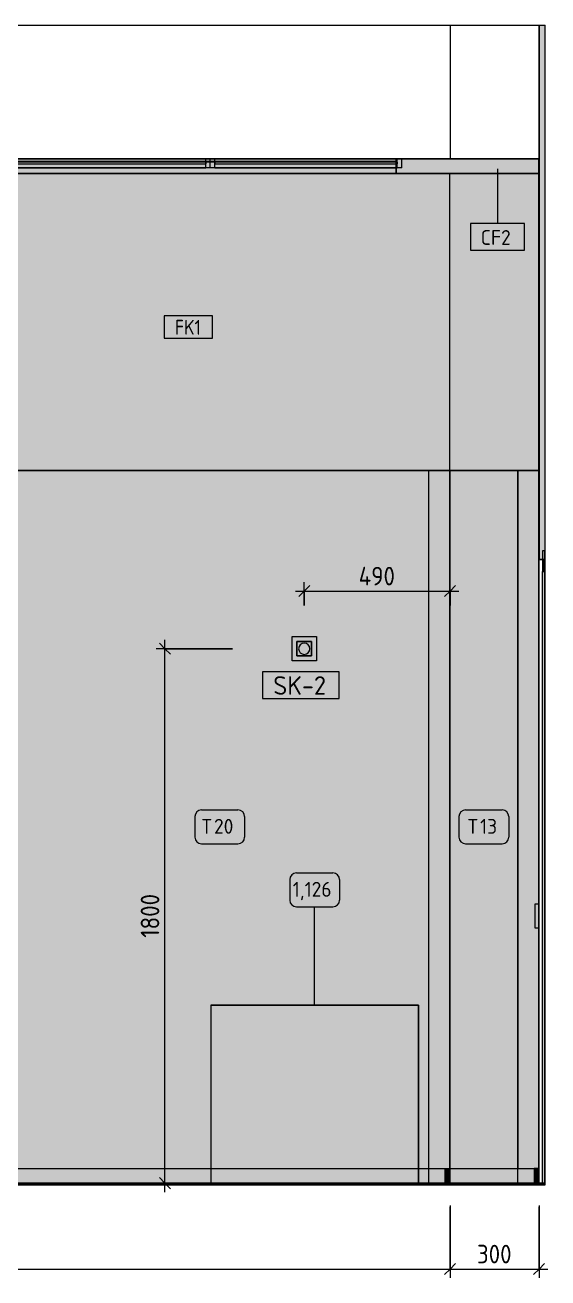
# Model space of a CAD drawing. Header units: millimetres. Extents: x 108302 to 166327, y -1987 to 21700.
# Drawn here: x 139816 to 141578, y 3881 to 8100 of the extents above; entities that cross this region are included whole.
import ezdxf

# ---------------------------------------------------------------- set-up
doc = ezdxf.new("R2010")
doc.units = ezdxf.units.MM
for name, color, linetype, lineweight in [('A-ANNO-DIMS', 7, 'Continuous', 9), ('A-ANNO-DIMS-25', 7, 'Continuous', 9), ('A-CLNG-IDEN', 7, 'Continuous', 9), ('A-DOOR-FRAM-1', 7, 'Continuous', 9), ('A-DOOR-FRAM-2', 7, 'Continuous', 18), ('A-FLOR', 7, 'Continuous', 9), ('A-GENM', 7, 'Continuous', 9), ('A-WALL', 7, 'Continuous', 9), ('A-WALL-IDEN', 7, 'Continuous', 9), ('A-WALL-PATT', 7, 'Continuous', 9), ('E-ELEC-EQPM', 7, 'Continuous', 9), ('E-ELEC-FIXT-IDEN', 7, 'Continuous', 9), ('I-FURN-IDEN', 7, 'Continuous', 9), ('I-WALL', 7, 'Continuous', 9), ('Электрические приборы', 7, 'Continuous', 9)]:
    doc.layers.add(name, color=color, linetype=linetype, lineweight=lineweight)
for name, color, linetype, lineweight, true_color in [('A-CLNG-1', 7, 'Continuous', 9, 0x787878), ('A-CLNG-FNSH-1', 251, 'Continuous', 30, 0x505050), ('A-CLNG-FNSH-2', 7, 'Continuous', 30, 0x3c3c3c), ('A-CLNG-FNSH-3', 7, 'Continuous', 30, 0x767676), ('A-CLNG-FNSH-4', 7, 'Continuous', 30, 0x5e5e5e), ('A-FLOR-1', 7, 'Continuous', 9, 0x787878), ('A-FLOR-FNSH-2', 7, 'Continuous', 30, 0x3c3c3c), ('A-FLOR-FNSH-3', 7, 'Continuous', 30, 0x757575), ('A-WALL-4', 7, 'Continuous', 30, 0x3c3c3c), ('A-WALL-FNSH-3', 7, 'Continuous', 30, 0x3c3c3c), ('I-FURN-13', 7, 'Continuous', 9, 0x9e9e9e), ('I-FURN-15', 7, 'Continuous', 9, 0xd1d1d1), ('I-FURN-18', 7, 'Continuous', 9, 0xdddddd), ('I-FURN-2', 7, 'Continuous', 9, 0xacacac), ('I-FURN-20', 7, 'Continuous', 9, 0x949494), ('I-FURN-21', 7, 'Continuous', 9, 0xbababa), ('I-FURN-22', 7, 'Continuous', 9, 0xc3c3c3), ('I-FURN-23', 7, 'Continuous', 9, 0x8d8d8d), ('I-FURN-27', 7, 'Continuous', 9, 0x858585), ('I-FURN-4', 7, 'Continuous', 9, 0xc0c0c0), ('I-WALL-1', 7, 'Continuous', 9, 0x787878), ('Розетки', 7, 'Continuous', 9, 0xff1e23)]:
    doc.layers.add(name, color=color, linetype=linetype, lineweight=lineweight, true_color=true_color)
doc.layers.add('I-FURN-3', color=7, linetype='Continuous', lineweight=9, true_color=0x7f7f7f, transparency=0.7)
doc.styles.add('GOST Common_1', font='GOST_Common.ttf', dxfattribs={"width": 0.9, "height": 50})
doc.styles.add('GOST Common_2', font='GOST_Common.ttf', dxfattribs={"height": 50})
doc.styles.add('GOST Common_3', font='GOST_Common.ttf', dxfattribs={"height": 62.5})
doc.styles.add('ISOCPEUR_1', font='isocpeur.ttf', dxfattribs={"width": 0.9, "height": 62.5})
doc.dimstyles.new('ISO-2_5_0_9К_БОЛЬШОЙ_1', dxfattribs={"dimscale": 304.8, "dimtxt": 62.248823, "dimasz": 0.123031, "dimexe": 0.098425, "dimexo": 0.246063, "dimgap": 0, "dimtad": 1, "dimdec": 0, "dimrnd": 10, "dimzin": 0, "dimdsep": 46, "dimtxsty": 'ISOCPEUR_1', "dimblk1": 'OBLIQUE', "dimblk2": 'OBLIQUE', "dimsah": 1, "dimcen": 0.09, "dimdle": 0.098425, "dimazin": 0, "dimtfac": 1, "dimtdec": 4, "dimtix": 1, "dimtmove": 0, "dimatfit": 3, "dimfxl": 1, "dimtvp": 1, "dimtolj": 1, "dimtzin": 0, "dimarcsym": 2})

# ---------------------------------------------------------------- blocks, each defined once
blk = doc.blocks.new('Шкаф параметрический - 1_126-26329240-Развертка 2_47-2')
at = {"layer": 'I-FURN-13'}
blk.add_line((-14726.3, 4200), (-14026.3, 4200), dxfattribs=at)
at = {"layer": 'I-FURN-2'}
for p, q in [((-14726.3, 4800), (-14026.3, 4800)), ((-14726.3, 4800), (-14026.3, 4800)), ((-14026.3, 4800), (-14726.3, 4800)), ((-14726.3, 4800), (-14726.3, 4200)), ((-14026.3, 4800), (-14026.3, 4200))]:
    blk.add_line(p, q, dxfattribs=at)
at = {"layer": 'I-FURN-4'}
for p, q in [((-14726.3, 4800), (-14026.3, 4800)), ((-14726.3, 4800), (-14726.3, 4200)), ((-14026.3, 4200), (-14026.3, 4800))]:
    blk.add_line(p, q, dxfattribs=at)
blk = doc.blocks.new('Плинтус - Плинтус темный _ст_школа_-32862310-Развертка 2_47-2')
at = {"layer": 'A-GENM'}
for p, q in [((-18564, 4250), (-18509, 4250)), ((-18509, 4250), (-17018.4, 4250)), ((-17018.4, 4250), (-17015.8, 4250)), ((-17015.8, 4250), (-16202.6, 4250)), ((-16202.6, 4250), (-16200, 4250)), ((-16200, 4250), (-15471, 4250)), ((-15471, 4250), (-15468.4, 4250)), ((-15468.4, 4250), (-15402.6, 4250)), ((-15402.6, 4250), (-14726.3, 4250)), ((-14726.3, 4250), (-14026.3, 4250)), ((-14026.3, 4250), (-13991, 4250)), ((-13991, 4250), (-13936, 4250)), ((-18509, 4200), (-18564, 4200)), ((-18497.9, 4200), (-18509, 4200)), ((-17018.4, 4200), (-18497.9, 4200)), ((-17015.8, 4200), (-17018.4, 4200)), ((-16202.6, 4200), (-17015.8, 4200)), ((-16200, 4200), (-16202.6, 4200)), ((-15471, 4200), (-16200, 4200)), ((-15468.4, 4200), (-15471, 4200)), ((-15402.6, 4200), (-15468.4, 4200)), ((-15380.9, 4200), (-15402.6, 4200)), ((-14726.3, 4200), (-15380.9, 4200)), ((-14026.3, 4200), (-14726.3, 4200)), ((-13991, 4200), (-14026.3, 4200)), ((-13936, 4200), (-13991, 4200))]:
    blk.add_line(p, q, dxfattribs=at)
blk = doc.blocks.new('Плинтус - Плинтус темный _ст_школа_-32862308-Развертка 2_47-2')
at = {"layer": 'A-GENM'}
blk.add_line((-13936, 4200), (-13936, 4250), dxfattribs=at)
blk = doc.blocks.new('Плинтус - Плинтус темный _ст_школа_-32862147-Развертка 2_47-2')
at = {"layer": 'A-GENM'}
for p, q in [((-13936, 4250), (-13636, 4250)), ((-13936, 4250), (-13936, 4200)), ((-13636, 4200), (-13936, 4200))]:
    blk.add_line(p, q, dxfattribs=at)
blk = doc.blocks.new('Плинтус - Плинтус темный _ст_школа_-32862311-Развертка 2_47-2')
at = {"layer": 'A-GENM'}
for p, q in [((-13621, 4250), (-13636, 4250)), ((-13636, 4250), (-13636, 4200)), ((-13621, 4250), (-13621, 4200)), ((-13621, 4200), (-13636, 4200))]:
    blk.add_line(p, q, dxfattribs=at)
blk = doc.blocks.new('Роз - p220-27369574-Развертка 2_47-2')
at = {"layer": 'Розетки'}
for p, q in [((-14435.8, 5975.5), (-14435.8, 6024.5)), ((-14435.8, 6024.5), (-14386.8, 6024.5)), ((-14386.8, 6024.5), (-14386.8, 5975.5)), ((-14386.8, 5975.5), (-14435.8, 5975.5))]:
    blk.add_line(p, q, dxfattribs=at)
for start, end in [(90, 180), (180, 270), (0, 90), (270, 0)]:
    blk.add_arc((-14411.3, 6000), 19, start, end, dxfattribs=at)
blk = doc.blocks.new('Рамки - Рамка х1-27334609-Развертка 2_47-2')
at = {"layer": 'E-ELEC-EQPM'}
for p, q in [((-14452.3, 5959), (-14452.3, 6041)), ((-14452.3, 6041), (-14370.3, 6041)), ((-14370.3, 6041), (-14370.3, 5959)), ((-14435.8, 6024.5), (-14435.8, 5975.5)), ((-14386.8, 6024.5), (-14435.8, 6024.5)), ((-14386.8, 5975.5), (-14386.8, 6024.5)), ((-14370.3, 5959), (-14452.3, 5959)), ((-14435.8, 5975.5), (-14386.8, 5975.5))]:
    blk.add_line(p, q, dxfattribs=at)
blk = doc.blocks.new('Switch1 - Svitch х2-27451159-Развертка 2_47-2')
at = {"layer": 'Электрические приборы'}
for p, q in [((-13633, 5059), (-13633, 5141)), ((-13633, 5141), (-13621, 5141)), ((-13621, 5141), (-13621, 5059)), ((-13621, 5059), (-13633, 5059))]:
    blk.add_line(p, q, dxfattribs=at)
blk = doc.blocks.new('Мат в спортивном зале - Т9-31176880-Развертка 2_47-2')
at = {"layer": 'I-FURN-3'}
for points in [[(-13625.3, 4250), (-13621, 4250), (-13621, 5059), (-13633, 5059), (-13633, 5141), (-13621, 5141), (-13621, 6600), (-13691, 6600), (-13691, 4250), (-13636, 4250)], [(-13621, 4200), (-13621, 4250), (-13636, 4250), (-13636, 4200)]]:
    blk.add_hatch(color=256, dxfattribs=at).paths.add_polyline_path(points)
h = blk.add_hatch(color=256, dxfattribs=at)
h.paths.add_polyline_path([(-13691, 4200), (-13636, 4200), (-13636, 4250), (-13691, 4250)])
h.paths.add_polyline_path([(-13621, 5059), (-13621, 5141), (-13633, 5141), (-13633, 5059)])
at = {"layer": 'I-FURN-13'}
for p, q in [((-13691, 4250), (-13691, 6600)), ((-13621, 5141), (-13621, 6600)), ((-13621, 4250), (-13621, 5059))]:
    blk.add_line(p, q, dxfattribs=at)
at = {"layer": 'I-FURN-2'}
blk.add_line((-13621, 6600), (-13691, 6600), dxfattribs=at)
at = {"layer": 'I-FURN-4'}
for p, q in [((-13691, 6600), (-13621, 6600)), ((-13691, 4200), (-13691, 6600)), ((-13621, 6300), (-13621, 4200))]:
    blk.add_line(p, q, dxfattribs=at)
blk = doc.blocks.new('Мат в спортивном зале - Т13-31176944-Развертка 2_47-2')
at = {"layer": 'I-FURN-3'}
for points in [[(-13920, 4250), (-13691, 4250), (-13691, 6600), (-13921, 6600), (-13921, 4250)], [(-13921, 4200), (-13691, 4200), (-13691, 4250), (-13921, 4250)]]:
    blk.add_hatch(color=256, dxfattribs=at).paths.add_polyline_path(points)
at = {"layer": 'I-FURN-13'}
for p, q in [((-13921, 4250), (-13921, 6600)), ((-13691, 6600), (-13691, 4250))]:
    blk.add_line(p, q, dxfattribs=at)
at = {"layer": 'I-FURN-2'}
for p, q in [((-13691, 6600), (-13921, 6600)), ((-13691, 4200), (-13691, 6600)), ((-13691, 4200), (-13822.3, 4200))]:
    blk.add_line(p, q, dxfattribs=at)
at = {"layer": 'I-FURN-4'}
for p, q in [((-13921, 6600), (-13691, 6600)), ((-13921, 4200), (-13921, 6600))]:
    blk.add_line(p, q, dxfattribs=at)
blk = doc.blocks.new('Мат в спортивном зале - Т12-31176922-Развертка 2_47-2')
at = {"layer": 'I-FURN-3'}
blk.add_hatch(color=256, dxfattribs=at).paths.add_polyline_path([(-13921, 4200), (-13921, 4250), (-13936, 4250), (-13936, 4200)])
at = {"layer": 'I-FURN-13'}
blk.add_line((-13991, 4200), (-13936, 4200), dxfattribs=at)
at = {"layer": 'I-FURN-2'}
for p in [(-13921, 6600), (-13991, 4200)]:
    blk.add_line(p, (-13991, 6600), dxfattribs=at)
at = {"layer": 'I-FURN-20'}
blk.add_line((-13921, 4250), (-13921, 6600), dxfattribs=at)
at = {"layer": 'I-FURN-4'}
for p, q in [((-13991, 6600), (-13921, 6600)), ((-13991, 4200), (-13991, 6600)), ((-13921, 6600), (-13921, 4200))]:
    blk.add_line(p, q, dxfattribs=at)
blk = doc.blocks.new('Мат в спортивном зале - Т20-31224349-Развертка 2_47-2')
at = {"layer": 'I-FURN-3'}
for points in [[(-15471, 4250), (-15468.4, 4250), (-15468.4, 6600), (-15471, 6600), (-15471, 4255.6)], [(-15402.6, 4250), (-15402.6, 6600), (-15468.4, 6600), (-15468.4, 4250), (-15436.5, 4250)], [(-15468.4, 4200), (-15468.4, 4250), (-15471, 4250), (-15471, 4200)], [(-15468.4, 4200), (-15402.6, 4200), (-15402.6, 4250), (-15468.4, 4250)]]:
    blk.add_hatch(color=256, dxfattribs=at).paths.add_polyline_path(points)
h = blk.add_hatch(color=256, dxfattribs=at)
h.paths.add_polyline_path([(-15402.6, 4250), (-14726.3, 4250), (-14726.3, 4800), (-14026.3, 4800), (-14026.3, 4250), (-13991, 4250), (-13991, 6600), (-15402.6, 6600), (-15402.6, 4255.6)])
h.paths.add_polyline_path([(-14386.8, 5959), (-14452.3, 5959), (-14452.3, 6041), (-14370.3, 6041), (-14370.3, 5959), (-14378.9, 5959)])
h.paths.add_polyline_path([(-14411.3, 5981), (-14406.4, 5981.6), (-14401.8, 5983.5), (-14397.9, 5986.6), (-14394.9, 5990.5), (-14393, 5995.1), (-14392.3, 6000), (-14393, 6004.9), (-14395.4, 6010.2), (-14397.9, 6013.4), (-14401.8, 6016.5), (-14406.8, 6018.4), (-14411.3, 6019), (-14416.3, 6018.4), (-14420.8, 6016.5), (-14424.8, 6013.4), (-14427.8, 6009.5), (-14429.7, 6004.9), (-14430.3, 6000), (-14429.6, 5995), (-14427.8, 5990.5), (-14424.8, 5986.6), (-14420.8, 5983.5), (-14416.3, 5981.6)])
h = blk.add_hatch(color=256, dxfattribs=at)
h.paths.add_polyline_path([(-14726.3, 4250), (-14026.3, 4250), (-14026.3, 4800), (-14726.3, 4800), (-14726.3, 4316.7)])
h.paths.add_polyline_path([(-13988.5, 4250), (-13921, 4250), (-13921, 6600), (-13991, 6600), (-13991, 4250)])
h = blk.add_hatch(color=256, dxfattribs=at)
h.paths.add_polyline_path([(-14452.3, 5959), (-14370.3, 5959), (-14370.3, 6041), (-14452.3, 6041), (-14452.3, 5964.4)])
h.paths.add_polyline_path([(-14411.3, 5981), (-14416.3, 5981.6), (-14420.8, 5983.5), (-14424.8, 5986.6), (-14427.8, 5990.5), (-14429.7, 5995.1), (-14430.3, 6000), (-14429.7, 6004.9), (-14427.2, 6010.2), (-14424.8, 6013.4), (-14420.8, 6016.5), (-14416.3, 6018.4), (-14411.3, 6019), (-14406.4, 6018.4), (-14401.8, 6016.5), (-14397.9, 6013.4), (-14394.9, 6009.5), (-14393, 6004.9), (-14392.3, 6000), (-14393, 5995), (-14394.9, 5990.5), (-14397.9, 5986.6), (-14401.8, 5983.5), (-14406.4, 5981.6)])
h = blk.add_hatch(color=256, dxfattribs=at)
h.paths.add_polyline_path([(-15269.5, 4200), (-14726.3, 4200), (-14726.3, 4250), (-15402.6, 4250), (-15402.6, 4200), (-15297.4, 4200)])
h.paths.add_polyline_path([(-13991, 4200), (-13991, 4250), (-14026.3, 4250), (-14026.3, 4200)])
h = blk.add_hatch(color=256, dxfattribs=at)
h.paths.add_polyline_path([(-14045, 4200), (-14026.3, 4200), (-14026.3, 4250), (-14726.3, 4250), (-14726.3, 4200), (-14267.6, 4200)])
h.paths.add_polyline_path([(-13936, 4200), (-13936, 4250), (-13991, 4250), (-13991, 4200)])
at = {"layer": 'I-FURN-13'}
for p, q in [((-13921, 6600), (-13991, 6600)), ((-14026.3, 4200), (-14726.3, 4200)), ((-13936, 4200), (-13991, 4200))]:
    blk.add_line(p, q, dxfattribs=at)
at = {"layer": 'I-FURN-15'}
for p, q in [((-15471, 6600), (-15402.6, 6600)), ((-15471, 4200), (-15471, 6600)), ((-15380.9, 4200), (-15402.6, 4200))]:
    blk.add_line(p, q, dxfattribs=at)
at = {"layer": 'I-FURN-18'}
blk.add_line((-15402.6, 4200), (-15471, 4200), dxfattribs=at)
at = {"layer": 'I-FURN-2'}
for p, q in [((-13991, 6600), (-15402.6, 6600)), ((-13991, 6600), (-13921, 6600)), ((-14726.3, 4200), (-14935.6, 4200)), ((-13991, 4200), (-14026.3, 4200))]:
    blk.add_line(p, q, dxfattribs=at)
at = {"layer": 'I-FURN-20'}
blk.add_line((-13921, 4250), (-13921, 6600), dxfattribs=at)
at = {"layer": 'I-FURN-21'}
for p in [(-15468.4, 6600), (-15471, 4250)]:
    blk.add_line(p, (-15471, 6600), dxfattribs=at)
at = {"layer": 'I-FURN-22'}
blk.add_line((-15402.6, 6600), (-15468.4, 6600), dxfattribs=at)
at = {"layer": 'I-FURN-23'}
blk.add_line((-13921, 6600), (-13921, 4250), dxfattribs=at)
at = {"layer": 'I-FURN-4'}
blk.add_line((-15402.6, 6600), (-13991, 6600), dxfattribs=at)
blk = doc.blocks.new('110_Дверь_СКБ_2Ст - Д-6_п__ ДОО_Дв_1450x2100h_Дверь из раздевальной в коридор-32371698-Развертка 2_47-2')
at = {"layer": 'A-DOOR-FRAM-1'}
for points in [[(-13600, 6260), (-13600, 6300), (-13608, 6300), (-13608, 6260)], [(-13600, 6260), (-13599.7, 6260), (-13599.7, 6300), (-13600, 6300)], [(-13600, 4200), (-13600, 6260), (-13608, 6260), (-13608, 4200)], [(-13599.7, 4200), (-13599.7, 6260), (-13600, 6260), (-13600, 4200)]]:
    blk.add_hatch(color=256, dxfattribs=at).paths.add_polyline_path(points)
for p, q in [((-13608, 4200), (-13608, 6260)), ((-13600, 6260), (-13600, 4200)), ((-13600, 4200), (-13600, 6260))]:
    blk.add_line(p, q, dxfattribs=at)
at = {"layer": 'A-DOOR-FRAM-2'}
for p, q in [((-13608, 6330), (-13608, 6260)), ((-13600, 6330), (-13608, 6330)), ((-13600, 6260), (-13600, 6330)), ((-13599.7, 6300), (-13600, 6300)), ((-13600, 6300), (-13600, 6260)), ((-13608, 6260), (-13600, 6260)), ((-13600, 6260), (-13599.7, 6260))]:
    blk.add_line(p, q, dxfattribs=at)
blk = doc.blocks.new('Панель потолочная 630мм - Панель потолочная_ 630х600-33060716-Развертка 2_47-2')
at = {"layer": 'I-FURN-3'}
h = blk.add_hatch(color=256, dxfattribs=at)
h.paths.add_polyline_path([(-14728, 7620), (-14083, 7620), (-14083, 7650), (-14728, 7650), (-14728, 7627.5)])
h.paths.add_polyline_path([(-14559.9, 7633.3), (-14713, 7633.4), (-14712.9, 7638.3), (-14098, 7638.3), (-14098, 7633.3), (-14552.9, 7633.3)])
h = blk.add_hatch(color=256, dxfattribs=at)
h.paths.add_polyline_path([(-14525.1, 7635.8), (-14098, 7635.8), (-14098, 7636.5), (-14100.6, 7636.5), (-14100.6, 7635.8), (-14104.1, 7635.8), (-14104.1, 7636.5), (-14107.6, 7636.5), (-14107.6, 7635.9), (-14135.4, 7635.9), (-14135.4, 7636.5), (-14142.4, 7636.5), (-14142.4, 7635.9), (-14149.3, 7635.9), (-14149.3, 7636.5), (-14156.3, 7636.5), (-14156.3, 7635.9), (-14163.3, 7635.9), (-14163.3, 7636.5), (-14170.2, 7636.5), (-14170.2, 7635.9), (-14177.2, 7635.9), (-14177.2, 7636.5), (-14184.1, 7636.5), (-14184.1, 7635.9), (-14212, 7636), (-14212, 7636.5), (-14215.4, 7636.5), (-14215.4, 7636), (-14295.5, 7636.1), (-14295.5, 7636.5), (-14302.4, 7636.5), (-14302.4, 7636.1), (-14344.2, 7636.1), (-14344.2, 7636.5), (-14347.6, 7636.5), (-14347.6, 7636.1), (-14713, 7636.5), (-14712.9, 7635.8), (-14532, 7635.8)])
h.paths.add_polyline_path([(-14107.6, 7638.3), (-14107.6, 7638.3), (-14111.1, 7638.3)])
h.paths.add_polyline_path([(-14525.1, 7638.3), (-14525.1, 7638.3), (-14532, 7638.3)])
h.paths.add_polyline_path([(-14149.3, 7638.3), (-14149.3, 7638.3), (-14156.3, 7638.3)])
h.paths.add_polyline_path([(-14184.1, 7638.3), (-14184.1, 7638.3), (-14191.1, 7638.3)])
h.paths.add_polyline_path([(-14222.4, 7638.3), (-14222.4, 7638.3), (-14225.9, 7638.3)])
h.paths.add_polyline_path([(-14260.7, 7638.3), (-14260.7, 7638.3), (-14267.6, 7638.3)])
h.paths.add_polyline_path([(-14566.8, 7638.3), (-14566.8, 7638.3), (-14573.8, 7638.3)])
h.paths.add_polyline_path([(-14372, 7638.3), (-14372, 7638.3), (-14378.9, 7638.3)])
h.paths.add_polyline_path([(-14337.2, 7638.3), (-14337.2, 7638.3), (-14340.7, 7638.3)])
h.paths.add_polyline_path([(-14225.9, 7638.3), (-14225.9, 7638.3), (-14232.8, 7638.3)])
h.paths.add_polyline_path([(-14302.4, 7638.3), (-14302.4, 7638.3), (-14309.4, 7638.3)])
h.paths.add_polyline_path([(-14378.9, 7638.3), (-14378.9, 7638.3), (-14385.9, 7638.3)])
h.paths.add_polyline_path([(-14455.5, 7638.3), (-14455.5, 7638.3), (-14462.4, 7638.3)])
h.paths.add_polyline_path([(-14608.6, 7638.3), (-14608.6, 7638.3), (-14615.5, 7638.3)])
at = {"layer": 'I-FURN-13'}
for p, q in [((-14098, 7650), (-14713, 7650)), ((-14713, 7620), (-14713, 7650)), ((-14098, 7638.3), (-14713, 7638.3)), ((-14713, 7636.5), (-14713, 7638.3)), ((-14713, 7638.3), (-14713, 7638.3)), ((-14098, 7620), (-14098, 7650)), ((-14098, 7638.3), (-14098, 7637.1)), ((-14713, 7635.8), (-14713, 7636.5)), ((-14713, 7633.3), (-14713, 7635.8)), ((-14713, 7633.3), (-14098, 7633.3)), ((-14713, 7620), (-14098, 7620)), ((-14098, 7637.1), (-14098, 7635.8)), ((-14098, 7635.8), (-14098, 7633.3))]:
    blk.add_line(p, q, dxfattribs=at)
at = {"layer": 'I-FURN-23'}
for p, q in [((-14713, 7636.5), (-14713, 7638.3)), ((-14713, 7638.3), (-14713, 7638.3)), ((-14713, 7638.3), (-14713, 7636.5)), ((-14098, 7638.3), (-14712.9, 7638.3)), ((-14098, 7638.3), (-14098, 7636.5)), ((-14098, 7637.1), (-14098, 7638.3)), ((-14713, 7635.8), (-14713, 7636.5)), ((-14713, 7636.5), (-14713, 7635.8)), ((-14713, 7633.4), (-14713, 7635.8)), ((-14713, 7635.8), (-14713, 7635.2)), ((-14713, 7635.2), (-14713, 7634.6)), ((-14713, 7634.6), (-14713, 7633.7)), ((-14713, 7633.7), (-14713, 7633.3)), ((-14713, 7633.3), (-14713, 7633.4)), ((-14713, 7633.3), (-14098, 7633.3)), ((-14098, 7635.8), (-14098, 7637.1)), ((-14098, 7636.5), (-14098, 7635.8)), ((-14098, 7635.8), (-14098, 7634.6)), ((-14098, 7635.2), (-14098, 7635.8)), ((-14098, 7633.3), (-14098, 7635.2)), ((-14098, 7634.6), (-14098, 7633.3))]:
    blk.add_line(p, q, dxfattribs=at)
at = {"layer": 'I-FURN-27'}
for p, q in [((-14712.9, 7638.3), (-14713, 7638.3)), ((-14713, 7638.3), (-14713, 7635.8)), ((-14098, 7638), (-14098, 7638.3)), ((-14098, 7638.3), (-14098, 7638.3)), ((-14098, 7635.8), (-14098, 7638)), ((-14713, 7635.8), (-14713, 7633.3)), ((-14098, 7633.3), (-14098, 7635.8))]:
    blk.add_line(p, q, dxfattribs=at)
at = {"layer": 'I-FURN-4'}
for p, q in [((-14728, 7650), (-14083, 7650)), ((-14728, 7620), (-14728, 7650)), ((-14083, 7620), (-14083, 7650)), ((-14083, 7620), (-14728, 7620))]:
    blk.add_line(p, q, dxfattribs=at)
blk = doc.blocks.new('Панель потолочная 630мм - Панель потолочная_ 630х600-V29-Развертка 2_47-2')
at = {"layer": 'I-FURN-3'}
h = blk.add_hatch(color=256, dxfattribs=at)
h.paths.add_polyline_path([(-14100.6, 7635.8), (-14100.6, 7636.5), (-14098, 7636.5), (-14098, 7638.3), (-14713, 7638.3), (-14712.9, 7636.5), (-14347.6, 7636.1), (-14347.6, 7636.5), (-14344.2, 7636.5), (-14344.2, 7636.1), (-14302.4, 7636.1), (-14302.4, 7636.5), (-14295.5, 7636.5), (-14295.5, 7636.1), (-14215.4, 7636), (-14215.4, 7636.5), (-14212, 7636.5), (-14212, 7636), (-14184.1, 7635.9), (-14184.1, 7636.5), (-14177.2, 7636.5), (-14177.2, 7635.9), (-14170.2, 7635.9), (-14170.2, 7636.5), (-14163.3, 7636.5), (-14163.3, 7635.9), (-14156.3, 7635.9), (-14156.3, 7636.5), (-14149.3, 7636.5), (-14149.3, 7635.9), (-14142.4, 7635.9), (-14142.4, 7636.5), (-14135.4, 7636.5), (-14135.4, 7635.9), (-14107.6, 7635.9), (-14107.6, 7636.5), (-14104.1, 7636.5), (-14104.1, 7635.8), (-14101, 7635.8)])
h.paths.add_polyline_path([(-14685.1, 7638.3), (-14685.1, 7638.3), (-14678.1, 7638.3)])
blk.add_hatch(color=256, dxfattribs=at).paths.add_polyline_path([(-14392.9, 7633.3), (-14098, 7633.4), (-14098, 7635.8), (-14713, 7635.8), (-14712.9, 7633.3), (-14399.8, 7633.3)])
at = {"layer": 'I-FURN-13'}
for p, q in [((-14098, 7650), (-14713, 7650)), ((-14713, 7620), (-14713, 7650)), ((-14098, 7638.3), (-14713, 7638.3)), ((-14713, 7635.8), (-14713, 7638.3)), ((-14098, 7620), (-14098, 7650)), ((-14098, 7638.3), (-14098, 7635.8)), ((-14713, 7633.3), (-14713, 7635.8)), ((-14713, 7633.3), (-14098, 7633.3)), ((-14713, 7620), (-14098, 7620)), ((-14098, 7635.8), (-14098, 7633.3))]:
    blk.add_line(p, q, dxfattribs=at)
at = {"layer": 'I-FURN-23'}
for p, q in [((-14713, 7638), (-14713, 7638.3)), ((-14713, 7638.3), (-14713, 7638.3)), ((-14713, 7638.3), (-14713, 7635.8)), ((-14713, 7637.6), (-14713, 7638)), ((-14713, 7637.1), (-14713, 7637.6)), ((-14098, 7638.3), (-14712.9, 7638.3)), ((-14098, 7638.3), (-14098, 7637.6)), ((-14098, 7637.6), (-14098, 7638.3)), ((-14098, 7637.6), (-14098, 7635.8)), ((-14098, 7635.8), (-14098, 7637.6)), ((-14713, 7635.8), (-14713, 7637.1)), ((-14713, 7633.7), (-14713, 7635.8)), ((-14713, 7635.8), (-14713, 7633.3)), ((-14713, 7633.3), (-14713, 7633.7)), ((-14713, 7633.3), (-14098, 7633.3)), ((-14098, 7635.8), (-14098, 7635.2)), ((-14098, 7634.6), (-14098, 7635.8)), ((-14098, 7635.2), (-14098, 7633.7)), ((-14098, 7633.3), (-14098, 7634.6)), ((-14098, 7633.7), (-14098, 7633.3))]:
    blk.add_line(p, q, dxfattribs=at)
at = {"layer": 'I-FURN-27'}
for p, q in [((-14712.9, 7638.3), (-14713, 7638.3)), ((-14713, 7638.3), (-14713, 7635.8)), ((-14713, 7638.3), (-14713, 7638.3)), ((-14098, 7638.3), (-14098, 7638.3)), ((-14098, 7635.8), (-14098, 7638.3)), ((-14713, 7635.8), (-14713, 7634.1)), ((-14713, 7634.1), (-14713, 7633.7)), ((-14713, 7633.7), (-14713, 7633.3)), ((-14098, 7634.6), (-14098, 7635.8)), ((-14098, 7633.7), (-14098, 7634.6)), ((-14098, 7633.4), (-14098, 7633.7)), ((-14098, 7633.3), (-14098, 7633.4))]:
    blk.add_line(p, q, dxfattribs=at)
at = {"layer": 'I-FURN-4'}
for p, q in [((-14728, 7650), (-14083, 7650)), ((-14728, 7620), (-14728, 7650)), ((-14083, 7620), (-14083, 7650)), ((-14083, 7620), (-14728, 7620))]:
    blk.add_line(p, q, dxfattribs=at)
blk = doc.blocks.new('Панель потолочная - Панель потолочная_ 1200х600-33054558-Развертка 2_47-2')
at = {"layer": 'I-FURN-3'}
h = blk.add_hatch(color=256, dxfattribs=at)
h.paths.add_polyline_path([(-15928, 7620), (-14728, 7620), (-14728, 7650), (-15928, 7650), (-15928, 7627.5)])
h.paths.add_polyline_path([(-15840.1, 7633.3), (-15913, 7633.4), (-15913, 7638.3), (-14743, 7638.3), (-14743, 7633.3), (-15826.2, 7633.3)])
for points in [[(-15325.2, 7635.8), (-14743, 7635.8), (-14743, 7638.3), (-15913, 7638.3), (-15913, 7635.8), (-15339.1, 7635.8)], [(-15913, 7633.3), (-14743, 7633.7), (-14743, 7635.8), (-15913, 7635.8), (-15913, 7633.4)]]:
    blk.add_hatch(color=256, dxfattribs=at).paths.add_polyline_path(points)
at = {"layer": 'I-FURN-13'}
for p, q in [((-14743, 7638.3), (-15913, 7638.3)), ((-15913, 7635.8), (-15913, 7638.3)), ((-15913, 7638.3), (-15913, 7635.8)), ((-14743, 7638.3), (-14743, 7635.8)), ((-14743, 7635.8), (-14743, 7638.3)), ((-15913, 7633.3), (-15913, 7635.8)), ((-15913, 7635.8), (-15913, 7633.3)), ((-15913, 7633.3), (-14743, 7633.3)), ((-14743, 7635.8), (-14743, 7633.3)), ((-14743, 7633.3), (-14743, 7635.8))]:
    blk.add_line(p, q, dxfattribs=at)
at = {"layer": 'I-FURN-2'}
for p, q in [((-14743, 7650), (-15913, 7650)), ((-15913, 7620), (-15913, 7650)), ((-14743, 7638.3), (-15913, 7638.3)), ((-15913, 7637.6), (-15913, 7638.3)), ((-15913, 7635.8), (-15913, 7637.6)), ((-14743, 7620), (-14743, 7650)), ((-14743, 7638.3), (-14743, 7635.8)), ((-15913, 7633.3), (-15913, 7635.8)), ((-15913, 7633.3), (-14743, 7633.3)), ((-15913, 7620), (-14743, 7620)), ((-14743, 7635.8), (-14743, 7634.1)), ((-14743, 7634.1), (-14743, 7633.3))]:
    blk.add_line(p, q, dxfattribs=at)
at = {"layer": 'I-FURN-20'}
for p, q in [((-15913, 7638.3), (-15913, 7638.3)), ((-15913, 7638.3), (-15913, 7638)), ((-15913, 7638), (-15913, 7637.6)), ((-15913, 7637.6), (-15913, 7637.1)), ((-14743, 7638), (-14743, 7638.3)), ((-14743, 7638.3), (-14743, 7638.3)), ((-14743, 7635.8), (-14743, 7638)), ((-15913, 7637.1), (-15913, 7635.8)), ((-15913, 7635.8), (-15913, 7635.2)), ((-15913, 7635.2), (-15913, 7633.3)), ((-14743, 7635.2), (-14743, 7635.8)), ((-14743, 7634.6), (-14743, 7635.2)), ((-14743, 7634.1), (-14743, 7634.6)), ((-14743, 7633.7), (-14743, 7634.1)), ((-14743, 7633.3), (-14743, 7633.7))]:
    blk.add_line(p, q, dxfattribs=at)
at = {"layer": 'I-FURN-4'}
for p, q in [((-15928, 7650), (-14728, 7650)), ((-15928, 7620), (-15928, 7650)), ((-14728, 7620), (-14728, 7650)), ((-14728, 7620), (-15928, 7620))]:
    blk.add_line(p, q, dxfattribs=at)
blk = doc.blocks.new('DIMBLOCK32-Развертка 2_47-2')
at = {"layer": 'A-ANNO-DIMS-25'}
for p, q in [((136588.4, 4125), (136588.4, 3880.9)), ((136588.4, 3910.9), (136588.4, 4120)), ((141248.4, 4125), (141248.4, 3880.9)), ((141248.4, 3910.9), (141248.4, 4120)), ((136588.4, 3910.9), (141248.4, 3910.9))]:
    blk.add_line(p, q, dxfattribs=at)
at = {"layer": 'A-ANNO-DIMS-25', "lineweight": 20}
for p, q in [((136588.4, 3910.9), (136607.1, 3929.6)), ((141248.4, 3910.9), (141267.1, 3929.6)), ((136588.4, 3910.9), (136569.6, 3892.1)), ((141248.4, 3910.9), (141229.6, 3892.1))]:
    blk.add_line(p, q, dxfattribs=at)
at = {"layer": 'A-ANNO-DIMS-25', "color": 0, "insert": (138836.4, 3992.5), "char_height": 62.5, "width": 196.802, "attachment_point": 1, "line_spacing_factor": 1.149209, "style": 'ISOCPEUR_1'}
blk.add_mtext('4660', dxfattribs=at)
blk = doc.blocks.new('_Oblique')
at = {"color": 0, "linetype": 'ByBlock', "lineweight": -2}
blk.add_line((-0.5, -0.5), (0.5, 0.5), dxfattribs=at)
blk = doc.blocks.new('DIMBLOCK33-Развертка 2_47-2')
at = {"layer": 'A-ANNO-DIMS-25'}
for p, q in [((141248.4, 4125), (141248.4, 3880.9)), ((141248.4, 3910.9), (141248.4, 4120)), ((141548.4, 4125), (141548.4, 3880.9)), ((141548.4, 3910.9), (141548.4, 4120)), ((141248.4, 3910.9), (141578.4, 3910.9))]:
    blk.add_line(p, q, dxfattribs=at)
at = {"layer": 'A-ANNO-DIMS-25', "lineweight": 20}
for p, q in [((141248.4, 3910.9), (141267.1, 3929.6)), ((141548.4, 3910.9), (141567.1, 3929.6)), ((141248.4, 3910.9), (141229.6, 3892.1)), ((141548.4, 3910.9), (141529.6, 3892.1))]:
    blk.add_line(p, q, dxfattribs=at)
at = {"layer": 'A-ANNO-DIMS-25', "color": 0, "insert": (141339.1, 3992.5), "char_height": 62.5, "width": 142.215, "attachment_point": 1, "line_spacing_factor": 1.149209, "style": 'ISOCPEUR_1'}
blk.add_mtext('300', dxfattribs=at)
blk = doc.blocks.new('М_силовых электроприборов_РАЗВЕРТКИ - Типоразмер_примечание-27444908-Развертка 2_47-2')
at = {"layer": 'E-ELEC-FIXT-IDEN'}
for p, q in [((-14294, 5922), (-14552.3, 5922)), ((-14552.3, 5922), (-14552.3, 5832)), ((-14294, 5832), (-14294, 5922)), ((-14552.3, 5832), (-14294, 5832))]:
    blk.add_line(p, q, dxfattribs=at)
blk = doc.blocks.new('DIMBLOCK38-Развертка 2_47-2')
at = {"layer": 'A-ANNO-DIMS-25'}
for p, q in [((140515.1, 6000), (140257.7, 6000)), ((140287.7, 4170), (140287.7, 6030)), ((140287.7, 6000), (140515.1, 6000)), ((140336.2, 4200), (140257.7, 4200)), ((140287.7, 4200), (140336.2, 4200))]:
    blk.add_line(p, q, dxfattribs=at)
at = {"layer": 'A-ANNO-DIMS-25', "lineweight": 20}
for p, q in [((140287.7, 6000), (140269, 6018.7)), ((140287.7, 6000), (140306.5, 5981.2)), ((140287.7, 4200), (140269, 4218.7)), ((140287.7, 4200), (140306.5, 4181.2))]:
    blk.add_line(p, q, dxfattribs=at)
at = {"layer": 'A-ANNO-DIMS-25', "color": 0, "insert": (140206.1, 5026.4), "char_height": 62.5, "width": 176.691, "attachment_point": 1, "rotation": 90, "line_spacing_factor": 1.149209, "style": 'ISOCPEUR_1'}
blk.add_mtext('1800', dxfattribs=at)
blk = doc.blocks.new('DIMBLOCK39-Развертка 2_47-2')
at = {"layer": 'A-ANNO-DIMS-25'}
for p, q in [((140757.1, 6145.7), (140757.1, 6224.1)), ((141248.4, 6145.7), (141248.4, 6224.1)), ((140727.1, 6194.1), (141278.4, 6194.1)), ((140757.1, 6194.1), (140757.1, 6145.7)), ((141248.4, 6194.1), (141248.4, 6145.7))]:
    blk.add_line(p, q, dxfattribs=at)
at = {"layer": 'A-ANNO-DIMS-25', "lineweight": 20}
for p, q in [((140757.1, 6194.1), (140775.8, 6212.9)), ((141248.4, 6194.1), (141267.1, 6212.9)), ((140757.1, 6194.1), (140738.3, 6175.4)), ((141248.4, 6194.1), (141229.6, 6175.4))]:
    blk.add_line(p, q, dxfattribs=at)
at = {"layer": 'A-ANNO-DIMS-25', "color": 0, "insert": (140940.5, 6275.8), "char_height": 62.5, "width": 149.397, "attachment_point": 1, "line_spacing_factor": 1.149209, "style": 'ISOCPEUR_1'}
blk.add_mtext('490', dxfattribs=at)
blk = doc.blocks.new('М_стена_0001 - Типоразмер_без рамки-25382661-Развертка 2_47-2')
at = {"layer": 'A-WALL-IDEN'}
for p, q in [((-14720.6, 7121), (-14883.9, 7121)), ((-14883.9, 7121), (-14883.9, 7046)), ((-14720.6, 7046), (-14720.6, 7121)), ((-14883.9, 7046), (-14720.6, 7046))]:
    blk.add_line(p, q, dxfattribs=at)
blk = doc.blocks.new('Марка_Мебель - В прямоуг_Balcon_Марка-25523697-Развертка 2_47-2')
at = {"layer": 'I-FURN-IDEN'}
for p, q in [((-18283.9, 7222.3), (-18283.9, 7153.3)), ((-18261.4, 7244.8), (-18138.6, 7244.8)), ((-18116.1, 7222.3), (-18116.1, 7153.5)), ((-18261.5, 7131), (-18138.6, 7131))]:
    blk.add_line(p, q, dxfattribs=at)
for centre, radius, start, end in [((-18261.4, 7222.3), 22.5, 90, 180), ((-18138.6, 7222.3), 22.5, 0, 90), ((-18261.5, 7153.3), 22.3, 180, 270), ((-18138.6, 7153.5), 22.5, 270, 0)]:
    blk.add_arc(centre, radius, start, end, dxfattribs=at)
blk = doc.blocks.new('М_потолков - Марка_ Имя типа-25382930-Развертка 2_47-2')
at = {"layer": 'A-CLNG-IDEN'}
for p, q in [((-17356.1, 7264.4), (-17537.4, 7264.4)), ((-17537.4, 7264.4), (-17537.4, 7175)), ((-17356.1, 7175), (-17356.1, 7264.4)), ((-17537.4, 7175), (-17356.1, 7175))]:
    blk.add_line(p, q, dxfattribs=at)

msp = doc.modelspace()

# ---------------------------------------------------------------- hatches: boundary and pattern name
at = {"layer": 'A-CLNG-1'}
for points in [[(141252.7, 7600), (141548.4, 7600), (141548.4, 7650), (141085.4, 7650), (141085.4, 7620), (141067.4, 7620), (141067.4, 7600), (141248.4, 7600)], [(134444, 7600), (141067.4, 7600), (141067.4, 7620), (134444, 7620), (134444, 7612.2)]]:
    msp.add_hatch(color=256, dxfattribs=at).paths.add_polyline_path(points)
at = {"layer": 'A-FLOR-1'}
msp.add_hatch(color=256, dxfattribs=at).paths.add_polyline_path([(138168.4, 4195), (141568.7, 4195), (141568.7, 4200), (134444.4, 4200), (134444.4, 4195), (138152.6, 4195)])
at = {"layer": 'A-WALL-PATT'}
for points in [[(140121.5, 6600), (141247.4, 6600), (141247.4, 7600), (136589.4, 7600), (136589.4, 6800), (139765.8, 6800), (139765.8, 6600), (140010.2, 6600)], [(141247.4, 6600), (141248.4, 6600), (141248.4, 7600), (141247.4, 7600), (141247.4, 6635.7)], [(141268.4, 6600), (141547.4, 6600), (141547.4, 7600), (141248.4, 7600), (141248.4, 6600)]]:
    msp.add_hatch(color=256, dxfattribs=at).paths.add_polyline_path(points)
at = {"layer": 'I-WALL-1'}
h = msp.add_hatch(dxfattribs=at)
h.set_pattern_fill('FP_16', color=256, style=0, pattern_type=2)
h.set_pattern_definition([(0, (155168.394, 0), (30.48, 7.62), [2.515, -20.345, 2.515, -20.345, -121.92]), (0, (155168.394, 0), (30.48, 7.62), [-45.72, 2.515, -43.205, 2.515, -20.345, -53.34]), (0, (155168.394, 0), (30.48, 7.62), [-114.3, 2.515, -12.725, 2.515, -35.585]), (120, (155179.824, 3.81), (-21.8391136, 22.5864543), [2.515, -20.345, 2.515, -20.345, -121.92]), (120, (155179.824, 3.81), (-21.8391136, 22.5864543), [-45.72, 2.515, -43.205, 2.515, -20.345, -53.34]), (120, (155179.824, 3.81), (-21.8391136, 22.5864543), [-114.3, 2.515, -12.725, 2.515, -35.585]), (240, (155183.634, 19.05), (-8.6408864, -30.2064543), [2.515, -20.345, 2.515, -20.345, -121.92]), (240, (155183.634, 19.05), (-8.6408864, -30.2064543), [-45.72, 2.515, -43.205, 2.515, -20.345, -53.34]), (240, (155183.634, 19.05), (-8.6408864, -30.2064543), [-114.3, 2.515, -12.725, 2.515, -35.585])])
h.paths.add_polyline_path([(141548.4, 6300), (141568.4, 6300), (141568.4, 8100), (141548.4, 8100), (141548.4, 6635.7)])

# ---------------------------------------------------------------- linework, layer by layer
at = {"layer": 'A-CLNG-FNSH-1'}
for p, q in [((141548.4, 7650), (134444, 7650)), ((141068.4, 7641), (134444, 7641)), ((134444, 7640), (141068.4, 7640))]:
    msp.add_line(p, q, dxfattribs=at)
at = {"layer": 'A-CLNG-FNSH-2'}
for p, q in [((141548.4, 7600), (141548.4, 7650)), ((141067.4, 7601), (134444, 7601)), ((134444, 7600), (141548.4, 7600)), ((141067.4, 7600), (141067.4, 7633.3))]:
    msp.add_line(p, q, dxfattribs=at)
at = {"layer": 'A-CLNG-FNSH-3'}
for p, q in [((141067.4, 7638), (141067.4, 7637.6)), ((141067.4, 7637.6), (141067.4, 7637.1)), ((141067.4, 7637.1), (141067.4, 7636.5)), ((141067.4, 7636.5), (141067.4, 7635.8)), ((141067.4, 7635.8), (141067.4, 7635.2)), ((141067.4, 7635.1), (141067.4, 7634.6)), ((141067.4, 7634.6), (141067.4, 7634.1)), ((141067.4, 7634.1), (141067.4, 7633.7))]:
    msp.add_line(p, q, dxfattribs=at)
at = {"layer": 'A-CLNG-FNSH-4'}
for p, q in [((141067.4, 7650), (141067.4, 7638.3)), ((141068.4, 7640), (141068.4, 7641))]:
    msp.add_line(p, q, dxfattribs=at)
at = {"layer": 'A-CLNG-IDEN'}
msp.add_line((141408.3, 7616.7), (141408.3, 7432.2), dxfattribs=at)
at = {"layer": 'A-FLOR'}
msp.add_line((134444.4, 8100), (141568.7, 8100), dxfattribs=at)
at = {"layer": 'A-FLOR-FNSH-2'}
msp.add_line((134444.4, 4195), (141568.7, 4195), dxfattribs=at)
at = {"layer": 'A-FLOR-FNSH-3'}
msp.add_line((141568.7, 4200), (134444.4, 4200), dxfattribs=at)
at = {"layer": 'A-WALL'}
msp.add_line((141568.4, 8100), (141568.4, 6300), dxfattribs=at)
at = {"layer": 'A-WALL-4'}
for p, q in [((141548.4, 8100.4), (141548.4, 7650)), ((141568.4, 8100), (141568.4, 8100.4)), ((141548.4, 6300), (141568.4, 6300))]:
    msp.add_line(p, q, dxfattribs=at)
at = {"layer": 'A-WALL-FNSH-3'}
for p, q in [((141547.4, 7650), (141547.4, 6300)), ((141548.4, 6300), (141548.4, 7600)), ((141547.4, 6300), (141548.4, 6300))]:
    msp.add_line(p, q, dxfattribs=at)
at = {"layer": 'I-FURN-IDEN'}
msp.add_line((140792.1, 4800), (140792.1, 5131), dxfattribs=at)
at = {"layer": 'I-WALL'}
for p, q in [((141248.4, 8100), (141248.4, 7650)), ((141247.4, 4250), (141247.4, 7600)), ((141547.4, 4200), (141547.4, 6300)), ((141548.4, 4200), (141548.4, 6300)), ((141568.4, 6300), (141568.7, 6300)), ((141568.4, 4200), (141568.4, 4194.6))]:
    msp.add_line(p, q, dxfattribs=at)

# ---------------------------------------------------------------- block references
at = {"layer": 'A-CLNG-IDEN'}
msp.add_blockref('М_потолков - Марка_ Имя типа-25382930-Развертка 2_47-2', (158855.1, 167.8), dxfattribs=at)
at = {"layer": 'A-DOOR-FRAM-1'}
msp.add_blockref('110_Дверь_СКБ_2Ст - Д-6_п__ ДОО_Дв_1450x2100h_Дверь из раздевальной в коридор-32371698-Развертка 2_47-2', (155168.4, 0), dxfattribs=at)
at = {"layer": 'A-GENM'}
for name in ['Плинтус - Плинтус темный _ст_школа_-32862310-Развертка 2_47-2', 'Плинтус - Плинтус темный _ст_школа_-32862308-Развертка 2_47-2', 'Плинтус - Плинтус темный _ст_школа_-32862147-Развертка 2_47-2', 'Плинтус - Плинтус темный _ст_школа_-32862311-Развертка 2_47-2']:
    msp.add_blockref(name, (155168.4, 0), dxfattribs=at)
at = {"layer": 'A-WALL-IDEN'}
msp.add_blockref('М_стена_0001 - Типоразмер_без рамки-25382661-Развертка 2_47-2', (155168.4, 0), dxfattribs=at)
at = {"layer": 'E-ELEC-EQPM'}
msp.add_blockref('Рамки - Рамка х1-27334609-Развертка 2_47-2', (155168.4, 0), dxfattribs=at)
at = {"layer": 'E-ELEC-FIXT-IDEN'}
msp.add_blockref('М_силовых электроприборов_РАЗВЕРТКИ - Типоразмер_примечание-27444908-Развертка 2_47-2', (155168.4, 0), dxfattribs=at)
at = {"layer": 'I-FURN-13'}
for name in ['Панель потолочная 630мм - Панель потолочная_ 630х600-33060716-Развертка 2_47-2', 'Панель потолочная 630мм - Панель потолочная_ 630х600-V29-Развертка 2_47-2']:
    msp.add_blockref(name, (155168.4, 0), dxfattribs=at)
at = {"layer": 'I-FURN-2'}
for name in ['Панель потолочная - Панель потолочная_ 1200х600-33054558-Развертка 2_47-2', 'Мат в спортивном зале - Т13-31176944-Развертка 2_47-2', 'Шкаф параметрический - 1_126-26329240-Развертка 2_47-2']:
    msp.add_blockref(name, (155168.4, 0), dxfattribs=at)
at = {"layer": 'I-FURN-20'}
msp.add_blockref('Мат в спортивном зале - Т20-31224349-Развертка 2_47-2', (155168.4, 0), dxfattribs=at)
at = {"layer": 'I-FURN-4'}
for name in ['Мат в спортивном зале - Т12-31176922-Развертка 2_47-2', 'Мат в спортивном зале - Т9-31176880-Развертка 2_47-2']:
    msp.add_blockref(name, (155168.4, 0), dxfattribs=at)
at = {"layer": 'I-FURN-IDEN'}
for p in [(158672.4, -1787.9), (159562.4, -1787.9), (158992.1, -2000)]:
    msp.add_blockref('Марка_Мебель - В прямоуг_Balcon_Марка-25523697-Развертка 2_47-2', p, dxfattribs=at)
at = {"layer": 'Электрические приборы'}
for name in ['Роз - p220-27369574-Развертка 2_47-2', 'Switch1 - Svitch х2-27451159-Развертка 2_47-2']:
    msp.add_blockref(name, (155168.4, 0), dxfattribs=at)

# ---------------------------------------------------------------- texts
at = {"layer": 'A-CLNG-IDEN', "insert": (141351.9, 7410), "char_height": 50, "width": 132.278, "attachment_point": 1, "style": 'GOST Common_2'}
msp.add_mtext('CF2', dxfattribs=at)
at = {"layer": 'A-WALL-IDEN', "insert": (140321.3, 7107.5), "char_height": 50, "width": 111.835, "attachment_point": 1, "style": 'GOST Common_1'}
msp.add_mtext('FK1', dxfattribs=at)
at = {"layer": 'E-ELEC-FIXT-IDEN', "insert": (140652.8, 5907.5), "char_height": 62.5, "width": 228.481, "attachment_point": 1, "style": 'GOST Common_3'}
msp.add_mtext('SK-2', dxfattribs=at)
at = {"layer": 'I-FURN-IDEN', "char_height": 50, "attachment_point": 1, "style": 'GOST Common_2'}
for s, insert, width in [('\\fGOST Common|b0|i0|c204|p34|;Т', (140411.6, 5426.8), 50.105), ('20', (140453, 5426.8), 88.186), ('\\fGOST Common|b0|i0|c204|p34|;Т', (141308.3, 5426.8), 50.105), ('13', (141349.6, 5426.8), 72.152), ('1,126', (140718.1, 5214.7), 170.359)]:
    msp.add_mtext(s, dxfattribs=dict(at, insert=insert, width=width))

# ---------------------------------------------------------------- dimensions: what is measured, and where the dimension line sits
at = {"layer": 'A-ANNO-DIMS'}
for base, p1, p2, override, picture, middle in [((141248.4, 6194.1), (140757.1, 6220.7), (141248.4, 6220.7), {"dimpost": '<>', "dimfxl": 491.335263}, 'DIMBLOCK39-Развертка 2_47-2', (141002.7, 6225.4)), ((141248.4, 3910.9), (136588.4, 4200), (141248.4, 4200), {"dimpost": '<>', "dimfxl": 4659.999995}, 'DIMBLOCK32-Развертка 2_47-2', (138918.4, 3942.1)), ((141548.4, 3910.9), (141248.4, 4200), (141548.4, 4200), {"dimpost": '<>', "dimfxl": 300}, 'DIMBLOCK33-Развертка 2_47-2', (141398.4, 3942.1))]:
    dim = msp.add_linear_dim(base=base, p1=p1, p2=p2, dimstyle='ISO-2_5_0_9К_БОЛЬШОЙ_1', override=override, dxfattribs=at)
    dim.commit()
    dim.dimension.update_dxf_attribs({"geometry": picture, "text_midpoint": middle})
dim = msp.add_linear_dim(base=(140287.7, 6000), p1=(140261.2, 4200), p2=(140590.1, 6000), angle=90, dimstyle='ISO-2_5_0_9К_БОЛЬШОЙ_1', override={"dimpost": '<>', "dimfxl": 1829.79428}, dxfattribs=at)
dim.commit()
dim.dimension.update_dxf_attribs({"geometry": 'DIMBLOCK38-Развертка 2_47-2', "text_midpoint": (140256.5, 5100)})

doc.saveas('drawing.dxf')
